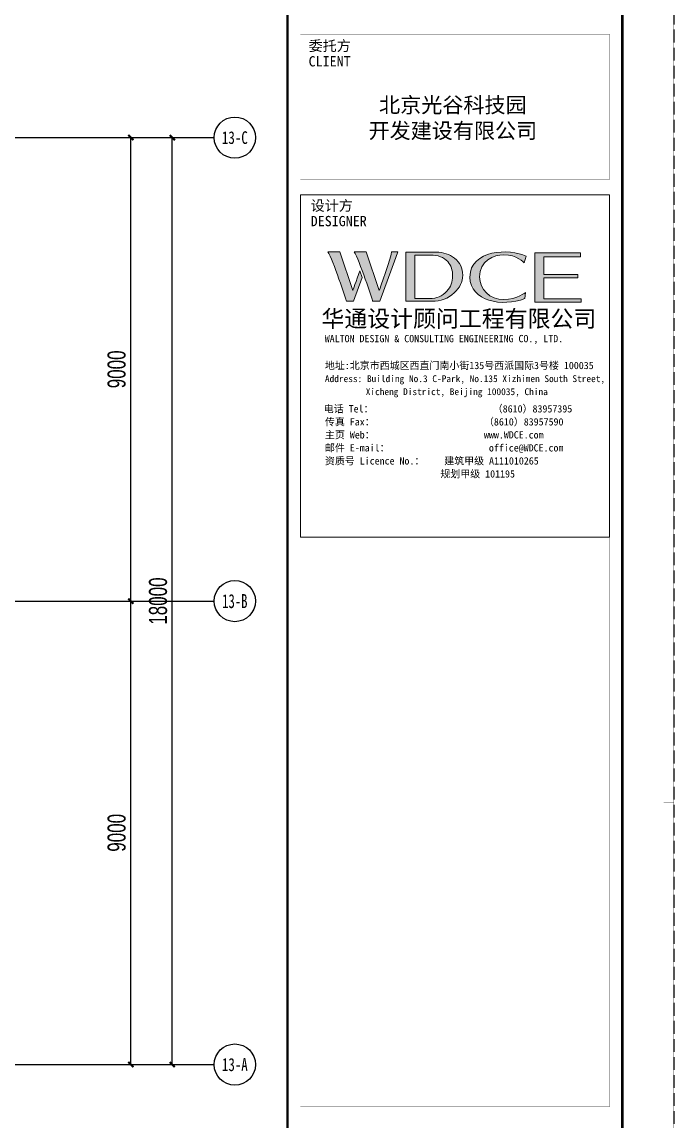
# Model space of a CAD drawing. Extents: x -67167 to 417929, y -86205 to 407116.
# Drawn here: x 144954 to 157610, y 255542 to 276883 of the extents above; entities that cross this region are included whole.
import ezdxf
from ezdxf.enums import TextEntityAlignment as Align

# ---------------------------------------------------------------- set-up
doc = ezdxf.new("R2010")
doc.units = 0
doc.header["$LTSCALE"] = 1000
doc.linetypes.add('DASH', pattern=[0.35, 0.25, -0.1])
doc.layers.get('Defpoints').update_dxf_attribs({"color": 165})
for name, color, linetype in [('AXIS_TEXT', 7, 'Continuous'), ('s-beam', 4, 'DASH'), ('X-104 13#平面$0$01-标注_轴线坐标', 132, 'Continuous'), ('X-104 13#平面$0$02-TEXT_轴号', 7, 'Continuous')]:
    doc.layers.add(name, color=color, linetype=linetype)
doc.styles.add('COMPLEX', font='COMPLEX')
doc.styles.add('X-104 13#平面$0$_TCH_AXIS', font='STXIHEI.TTF', dxfattribs={"width": 0.75})
doc.styles.add('X-104 13#平面$0$_TCH_DIM_T3', font='', dxfattribs={"width": 0.705882})
doc.styles.add('图签信息$0$hwxh', font='STXIHEI.TTF')
doc.styles.add('图签信息$0$华文细黑', font='STXIHEI.TTF', dxfattribs={"height": 10})
doc.styles.get('X-104 13#平面$0$_TCH_DIM_T3').set_extended_font_data('FZXiHei I-Z08S')
doc.dimstyles.new('X-104 13#平面$0$_TCH_ARCH&&100', dxfattribs={"dimtxt": 350, "dimasz": 100, "dimexe": 250, "dimexo": 300, "dimgap": 100, "dimtad": 1, "dimdec": 0, "dimzin": 0, "dimdsep": 46, "dimtxsty": 'X-104 13#平面$0$_TCH_DIM_T3', "dimblk": 'X-104 13#平面$0$_ArchTick', "dimcen": 0.09, "dimclrt": 7, "dimazin": 2, "dimtfac": 1, "dimtdec": 0, "dimtix": 1, "dimtmove": 2, "dimatfit": 3, "dimfxl": 1, "dimtolj": 1, "dimtzin": 0, "dimarcsym": 0})

# ---------------------------------------------------------------- blocks, each defined once
blk = doc.blocks.new('_AXISO')
blk.add_circle((0, 0), 0.5)
at = {"layer": 'AXIS_TEXT', "style": 'COMPLEX', "width": 1.041667}
blk.add_attdef('A', text='', height=0.56, dxfattribs=at).set_placement((-0.25, -0.28), (0.25, -0.28), align=Align.FIT)
blk = doc.blocks.new('X-104 13#平面$0$_ArchTick')
at = {"color": 0, "linetype": 'ByBlock', "const_width": 0.4}
blk.add_lwpolyline([(-0.5, -0.5), (0.5, 0.5)], dxfattribs=at)
blk = doc.blocks.new('*D483')
at = {"layer": 'Defpoints', "color": 0, "transparency": 16777216}
for p in [(60408, 18000), (63729, 18000), (60408, 0)]:
    blk.add_point(p, dxfattribs=at)
at = {"layer": 'X-104 13#平面$0$01-标注_轴线坐标', "color": 0, "lineweight": -2, "transparency": 16777216}
for p, q in [((60708, 18000), (63979, 18000)), ((63729, 0), (63729, 18000)), ((60708, 0), (63979, 0))]:
    blk.add_line(p, q, dxfattribs=at)
at = {"layer": 'X-104 13#平面$0$01-标注_轴线坐标', "color": 0, "lineweight": -2, "transparency": 16777216, "xscale": 100, "yscale": 100, "zscale": 100}
for p, rotation in [((63729, 18000), 90), ((63729, 0), 270)]:
    blk.add_blockref('X-104 13#平面$0$_ArchTick', p, dxfattribs=dict(at, rotation=rotation))
at = {"layer": 'X-104 13#平面$0$01-标注_轴线坐标', "color": 7, "transparency": 16777216, "insert": (63454, 9000), "char_height": 350, "attachment_point": 5, "rotation": 90, "style": 'X-104 13#平面$0$_TCH_DIM_T3'}
blk.add_mtext('\\A1;18000', dxfattribs=at)
blk = doc.blocks.new('*D484')
at = {"layer": 'Defpoints', "color": 0, "transparency": 16777216}
for p in [(60425, 9000), (62925, 9000), (60425, 0)]:
    blk.add_point(p, dxfattribs=at)
at = {"layer": 'X-104 13#平面$0$01-标注_轴线坐标', "color": 0, "lineweight": -2, "transparency": 16777216}
for p, q in [((60725, 9000), (63175, 9000)), ((62925, 0), (62925, 9000)), ((60725, 0), (63175, 0))]:
    blk.add_line(p, q, dxfattribs=at)
at = {"layer": 'X-104 13#平面$0$01-标注_轴线坐标', "color": 0, "lineweight": -2, "transparency": 16777216, "xscale": 100, "yscale": 100, "zscale": 100}
for p, rotation in [((62925, 9000), 90), ((62925, 0), 270)]:
    blk.add_blockref('X-104 13#平面$0$_ArchTick', p, dxfattribs=dict(at, rotation=rotation))
at = {"layer": 'X-104 13#平面$0$01-标注_轴线坐标', "color": 7, "transparency": 16777216, "insert": (62650, 4500), "char_height": 350, "attachment_point": 5, "rotation": 90, "style": 'X-104 13#平面$0$_TCH_DIM_T3'}
blk.add_mtext('\\A1;9000', dxfattribs=at)
blk = doc.blocks.new('*D485')
at = {"layer": 'Defpoints', "color": 0, "transparency": 16777216}
for p in [(60425, 18000), (62925, 18000), (60425, 9000)]:
    blk.add_point(p, dxfattribs=at)
at = {"layer": 'X-104 13#平面$0$01-标注_轴线坐标', "color": 0, "lineweight": -2, "transparency": 16777216}
for p, q in [((60725, 18000), (63175, 18000)), ((62925, 9000), (62925, 18000)), ((60725, 9000), (63175, 9000))]:
    blk.add_line(p, q, dxfattribs=at)
at = {"layer": 'X-104 13#平面$0$01-标注_轴线坐标', "color": 0, "lineweight": -2, "transparency": 16777216, "xscale": 100, "yscale": 100, "zscale": 100}
for p, rotation in [((62925, 18000), 90), ((62925, 9000), 270)]:
    blk.add_blockref('X-104 13#平面$0$_ArchTick', p, dxfattribs=dict(at, rotation=rotation))
at = {"layer": 'X-104 13#平面$0$01-标注_轴线坐标', "color": 7, "transparency": 16777216, "insert": (62650, 13500), "char_height": 350, "attachment_point": 5, "rotation": 90, "style": 'X-104 13#平面$0$_TCH_DIM_T3'}
blk.add_mtext('\\A1;9000', dxfattribs=at)
blk = doc.blocks.new('图框-A1')
for points, const_width in [([(0, 0), (841, 0), (841, 594), (0, 594)], 0.05), ([(766, 584), (25, 584), (25, 10), (766, 10)], 0.5)]:
    blk.add_lwpolyline(points, close=True, dxfattribs=dict(const_width=const_width))
at = {"const_width": 0.05}
blk.add_lwpolyline([(841, 297), (839, 297)], dxfattribs=at)
blk = doc.blocks.new('图签信息$0$logo2')
h = blk.add_hatch(color=7)
h.paths.add_polyline_path([(19.021, -7.36), (15.845, -7.36), (15.845, -3.972), (18.974, -3.972), (18.974, -4.243), (16.461, -4.243), (16.461, -5.448), (18.811, -5.448), (18.811, -5.686), (16.474, -5.686), (16.474, -7.116), (19.021, -7.116)])
edge = h.paths.add_edge_path()
edge.add_spline(control_points=[(15.259, -4.206), (15.259, -4.206), (15.127, -4.646), (15.127, -4.646), (15.127, -4.646), (14.62, -4.101), (13.734, -4.101), (13.035, -4.101), (12.071, -4.537), (12.076, -5.621), (12.08, -6.488), (12.766, -7.164), (13.734, -7.168), (14.656, -7.172), (15.227, -6.68), (15.227, -6.68), (15.227, -6.68), (15.164, -7.108), (15.164, -7.108), (13.632, -7.703), (11.417, -7.291), (11.411, -5.643), (11.404, -3.721), (14.157, -3.665), (15.259, -4.206)], knot_values=[0, 0, 0, 0, 1, 1, 1, 2, 2, 2, 3, 3, 3, 4, 4, 4, 5, 5, 5, 6, 6, 6, 7, 7, 7, 8, 8, 8, 8], degree=3, periodic=0)
edge = h.paths.add_edge_path(flags=16)
edge.add_spline(control_points=[(10.229, -5.566), (10.229, -5.16), (10.12, -4.83), (9.897, -4.576), (9.63, -4.273), (9.228, -4.122), (8.69, -4.122), (8.69, -4.122), (7.638, -4.122), (7.638, -4.122), (7.638, -4.122), (7.638, -7.098), (7.638, -7.098), (7.638, -7.098), (8.663, -7.098), (8.663, -7.098), (9.133, -7.098), (9.519, -6.934), (9.823, -6.604), (10.095, -6.309), (10.229, -5.964), (10.229, -5.566)], knot_values=[0, 0, 0, 0, 1, 1, 1, 2, 2, 2, 3, 3, 3, 4, 4, 4, 5, 5, 5, 6, 6, 6, 7, 7, 7, 7], degree=3, periodic=0)
edge = h.paths.add_edge_path()
edge.add_spline(control_points=[(10.919, -5.505), (10.919, -5.962), (10.725, -6.366), (10.336, -6.719), (9.92, -7.098), (9.414, -7.288), (8.817, -7.288), (8.817, -7.288), (7.028, -7.288), (7.028, -7.288), (7.028, -7.288), (7.028, -3.925), (7.028, -3.925), (7.028, -3.925), (9.095, -3.925), (9.095, -3.925), (9.593, -3.925), (10.015, -4.063), (10.363, -4.34), (10.733, -4.637), (10.919, -5.026), (10.919, -5.505)], knot_values=[0, 0, 0, 0, 1, 1, 1, 2, 2, 2, 3, 3, 3, 4, 4, 4, 5, 5, 5, 6, 6, 6, 7, 7, 7, 7], degree=3, periodic=0)
at = {"lineweight": 0}
blk.add_lwpolyline([(19.021, -7.36), (15.845, -7.36), (15.845, -3.972), (18.974, -3.972), (18.974, -4.243), (16.461, -4.243), (16.461, -5.448), (18.811, -5.448), (18.811, -5.686), (16.474, -5.686), (16.474, -7.116), (19.021, -7.116), (19.021, -7.36)], dxfattribs=at)
for points, knots in [([(15.259, -4.206), (15.259, -4.206), (15.127, -4.646), (15.127, -4.646), (15.127, -4.646), (14.62, -4.101), (13.734, -4.101), (13.035, -4.101), (12.071, -4.537), (12.076, -5.621), (12.08, -6.488), (12.766, -7.164), (13.734, -7.168), (14.656, -7.172), (15.227, -6.68), (15.227, -6.68), (15.227, -6.68), (15.164, -7.108), (15.164, -7.108), (13.632, -7.703), (11.417, -7.291), (11.411, -5.643), (11.404, -3.721), (14.157, -3.665), (15.259, -4.206)], [0, 0, 0, 0, 1, 1, 1, 2, 2, 2, 3, 3, 3, 4, 4, 4, 5, 5, 5, 6, 6, 6, 7, 7, 7, 8, 8, 8, 8]), ([(10.919, -5.505), (10.919, -5.962), (10.725, -6.366), (10.336, -6.719), (9.92, -7.098), (9.414, -7.288), (8.817, -7.288), (8.817, -7.288), (7.028, -7.288), (7.028, -7.288), (7.028, -7.288), (7.028, -3.925), (7.028, -3.925), (7.028, -3.925), (9.095, -3.925), (9.095, -3.925), (9.593, -3.925), (10.015, -4.063), (10.363, -4.34), (10.733, -4.637), (10.919, -5.026), (10.919, -5.505)], [0, 0, 0, 0, 1, 1, 1, 2, 2, 2, 3, 3, 3, 4, 4, 4, 5, 5, 5, 6, 6, 6, 7, 7, 7, 7]), ([(10.229, -5.566), (10.229, -5.16), (10.12, -4.83), (9.897, -4.576), (9.63, -4.273), (9.228, -4.122), (8.69, -4.122), (8.69, -4.122), (7.638, -4.122), (7.638, -4.122), (7.638, -4.122), (7.638, -7.098), (7.638, -7.098), (7.638, -7.098), (8.663, -7.098), (8.663, -7.098), (9.133, -7.098), (9.519, -6.934), (9.823, -6.604), (10.095, -6.309), (10.229, -5.964), (10.229, -5.566)], [0, 0, 0, 0, 1, 1, 1, 2, 2, 2, 3, 3, 3, 4, 4, 4, 5, 5, 5, 6, 6, 6, 7, 7, 7, 7])]:
    blk.add_open_spline(points, degree=3, knots=knots, dxfattribs=at)
blk = doc.blocks.new('图签信息$0$logo1')
h = blk.add_hatch(color=8)
edge = h.paths.add_edge_path()
edge.add_spline(control_points=[(3.863, -5.205), (3.635, -5.88), (3.386, -6.562), (3.386, -6.562), (3.386, -6.562), (2.503, -3.908), (2.503, -3.908), (2.503, -3.908), (1.802, -3.905), (1.687, -3.908), (2.021, -4.386), (2.952, -7.271), (2.952, -7.271), (2.952, -7.271), (3.437, -7.271), (3.437, -7.271), (3.437, -7.271), (4.032, -5.659), (4.032, -5.659), (4.032, -5.659), (3.863, -5.205), (3.863, -5.205)], knot_values=[0, 0, 0, 0, 1, 1, 1, 2, 2, 2, 3, 3, 3, 4, 4, 4, 5, 5, 5, 6, 6, 6, 7, 7, 7, 7], degree=3, periodic=0)
h = blk.add_hatch(color=7)
edge = h.paths.add_edge_path()
edge.add_spline(control_points=[(6.038, -3.908), (6.09, -4.101), (5.198, -6.562), (5.198, -6.562), (5.198, -6.562), (4.302, -3.908), (4.302, -3.908), (4.302, -3.908), (3.6, -3.905), (3.486, -3.908), (3.821, -4.386), (4.751, -7.271), (4.751, -7.271), (4.751, -7.271), (5.236, -7.271), (5.236, -7.271), (5.236, -7.271), (6.333, -4.3), (6.333, -4.3), (6.333, -4.3), (6.482, -3.908), (6.482, -3.908), (6.482, -3.908), (6.214, -3.914), (6.038, -3.908)], knot_values=[0, 0, 0, 0, 1, 1, 1, 2, 2, 2, 3, 3, 3, 4, 4, 4, 5, 5, 5, 6, 6, 6, 7, 7, 7, 8, 8, 8, 8], degree=3, periodic=0)
at = {"color": 8, "lineweight": 0}
blk.add_open_spline([(3.863, -5.205), (3.635, -5.88), (3.386, -6.562), (3.386, -6.562), (3.386, -6.562), (2.503, -3.908), (2.503, -3.908), (2.503, -3.908), (1.802, -3.905), (1.687, -3.908), (2.021, -4.386), (2.952, -7.271), (2.952, -7.271), (2.952, -7.271), (3.437, -7.271), (3.437, -7.271), (3.437, -7.271), (4.032, -5.659), (4.032, -5.659), (4.032, -5.659), (3.863, -5.205), (3.863, -5.205)], degree=3, knots=[0, 0, 0, 0, 1, 1, 1, 2, 2, 2, 3, 3, 3, 4, 4, 4, 5, 5, 5, 6, 6, 6, 7, 7, 7, 7], dxfattribs=at)
at = {"lineweight": 0}
blk.add_open_spline([(6.038, -3.908), (6.09, -4.101), (5.198, -6.562), (5.198, -6.562), (5.198, -6.562), (4.302, -3.908), (4.302, -3.908), (4.302, -3.908), (3.6, -3.905), (3.486, -3.908), (3.821, -4.386), (4.751, -7.271), (4.751, -7.271), (4.751, -7.271), (5.236, -7.271), (5.236, -7.271), (5.236, -7.271), (6.333, -4.3), (6.333, -4.3), (6.333, -4.3), (6.482, -3.908), (6.482, -3.908), (6.482, -3.908), (6.214, -3.914), (6.038, -3.908)], degree=3, knots=[0, 0, 0, 0, 1, 1, 1, 2, 2, 2, 3, 3, 3, 4, 4, 4, 5, 5, 5, 6, 6, 6, 7, 7, 7, 8, 8, 8, 8], dxfattribs=at)
blk.add_blockref('图签信息$0$logo2', (0, 0))
blk = doc.blocks.new('图签信息$0$时间-logo')
at = {"layer": 'Defpoints', "lineweight": 0}
blk.add_lwpolyline([(0, -23.457), (-21.166, -23.457), (-21.166, 0), (0, 0), (0, -23.457)], dxfattribs=at)
blk.add_blockref('图签信息$0$logo1', (-20.967, 0))
at = {"style": '图签信息$0$hwxh'}
for s, height, p in [('华通设计顾问工程有限公司 ', 1.15, (-19.726, -9.054)), ('WALTON DESIGN & CONSULTING ENGINEERING CO., LTD.', 0.5, (-19.497, -10.096)), ('地址:北京市西城区西直门南小街135号西派国际3号楼 100035', 0.5, (-19.485, -11.936)), ('Address: Building No.3 C-Park, No.135 Xizhimen South Street, ', 0.47, (-19.485, -12.827)), ('Xicheng District, Beijing 100035, China ', 0.47, (-16.691, -13.718)), ('电话 Tel：                        （8610）83957395 ', 0.5, (-19.564, -14.906)), ('传真 Fax：                      （8610）83957590 ', 0.5, (-19.485, -15.798)), ('主页 Web：                      www.WDCE.com ', 0.5, (-19.485, -16.689)), ('邮件 E-mail：                    office@WDCE.com ', 0.5, (-19.485, -17.58)), ('资质号 Licence No.：    建筑甲级 A111010265 ', 0.5, (-19.485, -18.472)), ('   规划甲级 101195', 0.5, (-12.602, -19.363))]:
    blk.add_text(s, height=height, dxfattribs=at).set_placement(p)
blk = doc.blocks.new('图签信息')
at = {"const_width": 0.5}
blk.add_lwpolyline([(-65, 0), (0, 0), (0, 500.5), (-65, 500.5)], close=True, dxfattribs=at)
at = {"const_width": 0.05}
for points in [[(-2.5, 407.85), (-2.5, 436.12), (-62.5, 436.12), (-62.5, 407.85)], [(-62.5, 407.85), (-2.5, 407.85)], [(-62.5, 404.92), (-62.5, 227.83)], [(-62.5, 404.92), (-2.5, 404.92)], [(-62.5, 227.83), (-2.5, 227.83), (-2.5, 404.92)], [(-57.5, 338.36), (-7.5, 338.36)], [(-57.5, 288.83), (-7.5, 288.83)], [(-57.5, 234.85), (-7.5, 234.85)], [(-62.5, 227.83), (-2.5, 227.83)]]:
    blk.add_lwpolyline(points, dxfattribs=at)
at = {"ltscale": 0.001, "xscale": 2.834689937531524, "yscale": 2.834689937531524, "zscale": 2.834689937531524}
blk.add_blockref('图签信息$0$时间-logo', (-2.5, 404.92), dxfattribs=at)
at = {"style": '图签信息$0$华文细黑'}
for s, p in [('委托方', (-60.9, 434.86)), ('CLIENT', (-60.9, 431.86)), ('设计方', (-60.5, 403.83)), ('DESIGNER', (-60.5, 400.83))]:
    blk.add_text(s, height=2, dxfattribs=at).set_placement(p, align=Align.TOP_LEFT)
at = {"color": 4, "ltscale": 0.001, "insert": (-32.9, 419.71), "char_height": 3, "width": 58.4895, "attachment_point": 5, "style": '图签信息$0$华文细黑'}
blk.add_mtext('北京光谷科技园\\P开发建设有限公司', dxfattribs=at)
blk = doc.blocks.new('图签-A1')
at = {"color": 2}
blk.add_blockref('图签信息', (0, 0), dxfattribs=at)
blk = doc.blocks.new('X-104 13#平面$0$轴网')
at = {"layer": 'X-104 13#平面$0$01-标注_轴线坐标'}
for p, q in [((60543.5, 18000), (64543.5, 18000)), ((60543.5, 9000), (64543.5, 9000)), ((60543.5, 0), (64543.5, 0))]:
    blk.add_line(p, q, dxfattribs=at)
ref = blk.add_blockref('_AXISO', (64943.5, 18000), dxfattribs=dict(at, xscale=799.9999999999999, yscale=799.9999999999999, zscale=799.9999999999999))
ref.add_attrib('A', '13-C', dxfattribs={"layer": 'X-104 13#平面$0$02-TEXT_轴号', "height": 246.19, "rotation": 360, "style": 'X-104 13#平面$0$_TCH_AXIS', "width": 0.677407}).set_placement((64692, 17876.9), (65195, 17876.9), align=Align.FIT)
ref = blk.add_blockref('_AXISO', (64943.5, 9000), dxfattribs=dict(at, xscale=799.9999999999999, yscale=799.9999999999999, zscale=799.9999999999999))
ref.add_attrib('A', '13-B', dxfattribs={"layer": 'X-104 13#平面$0$02-TEXT_轴号', "height": 271, "style": 'X-104 13#平面$0$_TCH_AXIS', "width": 0.670726}).set_placement((64698.4, 8864.5), (65188.5, 8864.5), align=Align.FIT)
ref = blk.add_blockref('_AXISO', (64943.5, 0), dxfattribs=dict(at, xscale=799.9999999999999, yscale=799.9999999999999, zscale=799.9999999999999))
ref.add_attrib('A', '13-A', dxfattribs={"layer": 'X-104 13#平面$0$02-TEXT_轴号', "height": 253.02, "rotation": 360, "style": 'X-104 13#平面$0$_TCH_AXIS', "width": 0.676587}).set_placement((64693.7, -126.5), (65193.3, -126.5), align=Align.FIT)
for p1, p2, distance, picture, middle in [((60408.4, 0), (60408.4, 18000), -3320.8, '*D483', (63454.2, 9000)), ((60425, 9000), (60425, 18000), -2500, '*D485', (62650, 13500)), ((60425, 0), (60425, 9000), -2500, '*D484', (62650, 4500))]:
    dim = blk.add_aligned_dim(p1=p1, p2=p2, distance=distance, dimstyle='X-104 13#平面$0$_TCH_ARCH&&100', dxfattribs=at)
    dim.commit()
    dim.dimension.update_dxf_attribs({"geometry": picture, "text_midpoint": middle})

msp = doc.modelspace()

# ---------------------------------------------------------------- linework, layer by layer
at = {"layer": 's-beam'}
msp.add_lwpolyline([(73507.759, 291434.23), (157607.759, 291434.231), (157607.76, 232034.231), (73507.76, 232034.23)], close=True, dxfattribs=at)

# ---------------------------------------------------------------- block references
at = {"xscale": 99.99999999999999, "yscale": 99.99999999999999, "zscale": 99.99999999999999, "rotation": 6.766459210986319e-07}
msp.add_blockref('图框-A1', (73507.76, 232034.23), dxfattribs=at)
at = {"xscale": 100, "yscale": 100, "zscale": 100}
msp.add_blockref('图签-A1', (156607.76, 233034.23), dxfattribs=at)
at = {"rotation": 6.766459210986319e-07}
msp.add_blockref('X-104 13#平面$0$轴网', (84142.281, 256637.948), dxfattribs=at)

doc.saveas('drawing.dxf')
